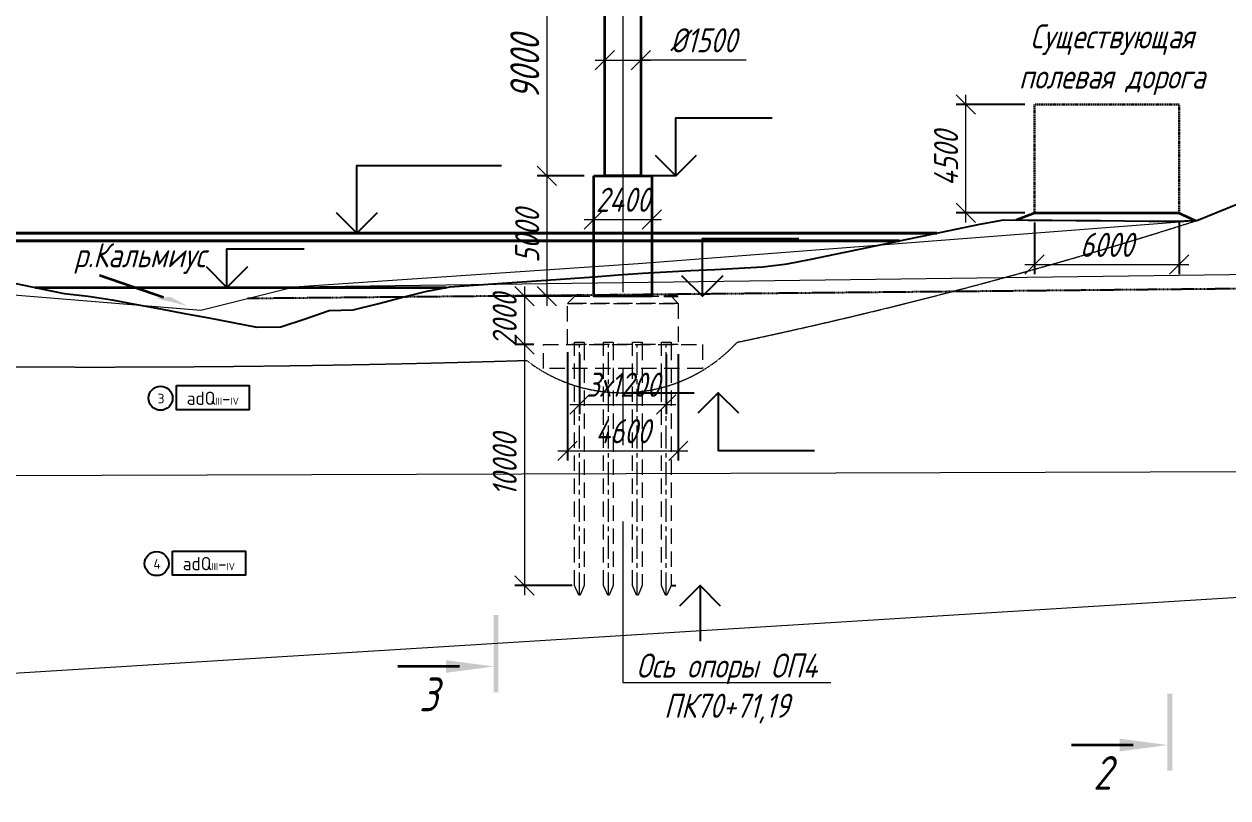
# Model space of a CAD drawing. Header units: millimetres. Extents: x 6546658 to 12951752, y -1354198 to 1102852.
# Drawn here: x 6844749 to 6894701, y -17890 to 14213 of the extents above; entities that cross this region are included whole.
import ezdxf
from ezdxf import colors
from ezdxf.entities.mleader import LeaderData, LeaderLine
from ezdxf.enums import TextEntityAlignment as Align
from ezdxf.math import Vec2, Vec3

# ---------------------------------------------------------------- set-up
doc = ezdxf.new("R2018")
doc.units = ezdxf.units.MM
for name, pattern in [('ACAD_ISO10W100', [18.5, 12, -3, 0.5, -3]), ('CENTER', [50.8, 31.75, -6.35, 6.35, -6.35]), ('DASHED', [0.75, 0.5, -0.25]), ('осевая', [50.8, 31.75, -6.35, 6.35, -6.35]), ('штриховая', [19.05, 12.7, -6.35])]:
    doc.linetypes.add(name, pattern=pattern)
doc.layers.get('Defpoints').update_dxf_attribs({"color": 254, "lineweight": 0})
for name, color, linetype, lineweight in [('01_Основные', 7, 'Continuous', 40), ('1-Бетон', 114, 'Continuous', 35), ('1-Оси', 1, 'CENTER', 20), ('1-Примечания', 4, 'Continuous', 25), ('1-Размеры', 1, 'Continuous', 25), ('1-Текст_3', 250, 'Continuous', 25), ('1-Штриховка', 8, 'Continuous', 9), ('ИС_TXT_ЗГЛ', 1, 'Continuous', 35), ('ИС_Выноска', 3, 'Continuous', 18), ('ИС_Невидимая', 4, 'штриховая', 18), ('ИС_Основная', 7, 'Continuous', 35), ('ИС_Ось', 1, 'осевая', 18), ('ИС_Разм', 3, 'Continuous', 18), ('ИС_Размер', 3, 'Continuous', 18), ('Тонкая', 3, 'Continuous', 15)]:
    doc.layers.add(name, color=color, linetype=linetype, lineweight=lineweight)
for name, color, linetype in [('Возрастные индексы', 1, 'Continuous'), ('Геология', 250, 'Continuous'), ('Номера ИГЭ', 22, 'Continuous'), ('Черный профиль', 3, 'Continuous')]:
    doc.layers.add(name, color=color, linetype=linetype)
doc.styles.add('0', font='isocpeur.ttf', dxfattribs={"width": 0.8, "oblique": 15})
doc.styles.add('ISOCPEUR', font='isocpeur.ttf', dxfattribs={"width": 0.8, "oblique": 15})
doc.styles.get("Standard").update_dxf_attribs({"font": 'arial.ttf'})
doc.styles.add('Стандарт-геология', font='romant.shx', dxfattribs={"width": 0.9, "height": 2.5})
doc.dimstyles.new('М400нов', dxfattribs={"dimscale": 400, "dimtxt": 2.5, "dimasz": 2, "dimexe": 1, "dimexo": 1, "dimgap": 0.8, "dimtad": 1, "dimdec": 0, "dimzin": 0, "dimdsep": 46, "dimtxsty": '0', "dimblk": 'OBLIQUE', "dimcen": 0.09, "dimdle": 1, "dimclrd": 256, "dimclre": 256, "dimclrt": 256, "dimadec": 4, "dimazin": 0, "dimtfac": 1, "dimtdec": 0, "dimtmove": 1, "dimatfit": 2, "dimfxl": 1, "dimtolj": 1, "dimtzin": 0, "dimlwd": -1, "dimarcsym": 0})

# ---------------------------------------------------------------- blocks, each defined once
blk = doc.blocks.new('*U245')
at = {"layer": '1-Примечания', "linetype": 'Continuous'}
blk.add_line((0, 0), (-2.5, 0), dxfattribs=at)
for points in [[(0, 0), (0, 4), (8, 4)], [(2.12, 2.12), (0, 0), (-2.12, 2.12)]]:
    blk.add_lwpolyline(points, dxfattribs=at)
at = {"layer": '1-Текст_3', "lineweight": 30, "oblique": 15, "width": 0.8, "flags": 104}
blk.add_attdef('ВЫСОТА', text='', height=3, dxfattribs=at).set_placement((-12.76, 9.17), align=Align.MIDDLE_CENTER)
at = {"layer": '1-Текст_3', "lineweight": 30, "width": 0.8, "flags": 104}
blk.add_attdef('ПРИМЕЧАНИЕ', text='', height=3, dxfattribs=at).set_placement((4, 3.25), align=Align.TOP_CENTER)
blk = doc.blocks.new('*U244')
at = {"layer": '1-Примечания', "linetype": 'Continuous'}
blk.add_line((0, 0), (-2.5, 0), dxfattribs=at)
for points in [[(0, 0), (0, 7), (15, 7)], [(2.12, 2.12), (0, 0), (-2.12, 2.12)]]:
    blk.add_lwpolyline(points, dxfattribs=at)
at = {"layer": '1-Текст_3', "lineweight": 30, "oblique": 15, "width": 0.8, "flags": 104}
blk.add_attdef('ВЫСОТА', text='', height=3, dxfattribs=at).set_placement((-9.26, 12.17), align=Align.MIDDLE_CENTER)
at = {"layer": '1-Текст_3', "lineweight": 30, "width": 0.8, "flags": 104}
blk.add_attdef('ПРИМЕЧАНИЕ', text='', height=3, dxfattribs=at).set_placement((7.5, 6.25), align=Align.TOP_CENTER)
blk = doc.blocks.new('_Oblique')
at = {"color": 0, "linetype": 'ByBlock', "lineweight": -2}
blk.add_line((-0.5, -0.5), (0.5, 0.5), dxfattribs=at)
blk = doc.blocks.new('*D351')
at = {"layer": 'Defpoints', "color": 0, "linetype": 'Continuous', "transparency": 16777216}
for p in [(6868595, 16920), (6866445, 7920), (6868395, 7920)]:
    blk.add_point(p, dxfattribs=at)
at = {"layer": 'ИС_Размер', "transparency": 16777216}
blk.add_line((6866445, 17320), (6866445, 7520), dxfattribs=at)
at = {"layer": 'ИС_Размер', "lineweight": -2, "transparency": 16777216}
for p, q in [((6868195, 16920), (6866045, 16920)), ((6867995, 7920), (6866045, 7920))]:
    blk.add_line(p, q, dxfattribs=at)
at = {"layer": 'ИС_Размер', "linetype": 'Continuous', "transparency": 16777216, "xscale": 800, "yscale": 800, "zscale": 800}
for p, rotation in [((6866445, 16920), 90), ((6866445, 7920), 270)]:
    blk.add_blockref('_Oblique', p, dxfattribs=dict(at, rotation=rotation))
at = {"layer": 'ИС_Размер', "linetype": 'Continuous', "transparency": 16777216, "insert": (6865525, 12420), "char_height": 1000, "attachment_point": 5, "rotation": 90, "style": '0'}
blk.add_mtext('\\A1;{\\H1.2x;9000}', dxfattribs=at)
blk = doc.blocks.new('*D317')
at = {"layer": 'Defpoints', "color": 0, "linetype": 'Continuous', "transparency": 16777216}
for p in [(6868395, 7920), (6866445, 2920), (6867896, 2920)]:
    blk.add_point(p, dxfattribs=at)
at = {"layer": 'ИС_Размер', "transparency": 16777216}
blk.add_line((6866445, 8320), (6866445, 2520), dxfattribs=at)
at = {"layer": 'ИС_Размер', "lineweight": -2, "transparency": 16777216}
for p, q in [((6867995, 7920), (6866045, 7920)), ((6867496, 2920), (6866045, 2920))]:
    blk.add_line(p, q, dxfattribs=at)
at = {"layer": 'ИС_Размер', "linetype": 'Continuous', "transparency": 16777216, "xscale": 800, "yscale": 800, "zscale": 800}
for p, rotation in [((6866445, 7920), 90), ((6866445, 2920), 270)]:
    blk.add_blockref('_Oblique', p, dxfattribs=dict(at, rotation=rotation))
at = {"layer": 'ИС_Размер', "linetype": 'Continuous', "transparency": 16777216, "insert": (6865625, 5420), "char_height": 1000, "attachment_point": 5, "rotation": 90, "style": '0'}
blk.add_mtext('\\A1;5000', dxfattribs=at)
blk = doc.blocks.new('*U225')
at = {"layer": '1-Примечания', "linetype": 'Continuous'}
blk.add_line((0, 0), (1.5, 0), dxfattribs=at)
for points in [[(4, 0), (4, 6), (14, 6)], [(6.12, 2.12), (4, 0), (1.88, 2.12)]]:
    blk.add_lwpolyline(points, dxfattribs=at)
at = {"layer": '1-Текст_3', "lineweight": 30, "oblique": 15, "width": 0.8, "flags": 104}
blk.add_attdef('ВЫСОТА', text='', height=3, dxfattribs=at).set_placement((-7.76, 11.17), align=Align.MIDDLE_CENTER)
at = {"layer": '1-Текст_3', "lineweight": 30, "width": 0.8, "flags": 104}
blk.add_attdef('ПРИМЕЧАНИЕ', text='', height=3, dxfattribs=at).set_placement((9, 5.25), align=Align.TOP_CENTER)
blk = doc.blocks.new('*U226')
at = {"layer": '1-Примечания', "linetype": 'Continuous'}
blk.add_line((0, 0), (-2.5, 0), dxfattribs=at)
for points in [[(0, 0), (0, 6), (10, 6)], [(2.12, 2.12), (0, 0), (-2.12, 2.12)]]:
    blk.add_lwpolyline(points, dxfattribs=at)
at = {"layer": '1-Текст_3', "lineweight": 30, "oblique": 15, "width": 0.8, "flags": 104}
blk.add_attdef('ВЫСОТА', text='', height=3, dxfattribs=at).set_placement((-11.76, 11.17), align=Align.MIDDLE_CENTER)
at = {"layer": '1-Текст_3', "lineweight": 30, "width": 0.8, "flags": 104}
blk.add_attdef('ПРИМЕЧАНИЕ', text='', height=3, dxfattribs=at).set_placement((5, 5.25), align=Align.TOP_CENTER)
blk = doc.blocks.new('*D324')
at = {"layer": 'Defpoints', "color": 0, "linetype": 'Continuous', "transparency": 16777216}
for p in [(6870345, 12720), (6868845, 10976, 5778), (6870345, 10919, 5778)]:
    blk.add_point(p, dxfattribs=at)
at = {"layer": 'ИС_Размер', "lineweight": -2, "transparency": 16777216}
for p, q in [((6868845, 11376), (6868845, 13120)), ((6870345, 11319), (6870345, 13120))]:
    blk.add_line(p, q, dxfattribs=at)
at = {"layer": 'ИС_Размер', "transparency": 16777216}
for p, q in [((6868445, 12720), (6870745, 12720)), ((6874709, 12720), (6870345, 12720))]:
    blk.add_line(p, q, dxfattribs=at)
at = {"layer": 'ИС_Размер', "linetype": 'Continuous', "transparency": 16777216, "xscale": 800, "yscale": 800, "zscale": 800, "rotation": 180}
blk.add_blockref('_Oblique', (6868845, 12720), dxfattribs=at)
at = {"layer": 'ИС_Размер', "linetype": 'Continuous', "transparency": 16777216, "xscale": 800, "yscale": 800, "zscale": 800}
blk.add_blockref('_Oblique', (6870345, 12720), dxfattribs=at)
at = {"layer": 'ИС_Размер', "linetype": 'Continuous', "transparency": 16777216, "insert": (6872935, 13540), "char_height": 1000, "attachment_point": 5, "style": '0'}
blk.add_mtext('\\A1;%%C1500', dxfattribs=at)
blk = doc.blocks.new('*D325')
at = {"layer": 'Defpoints', "color": 0, "linetype": 'Continuous', "transparency": 16777216}
for p in [(6868395, 6504), (6870795, 6573), (6870795, 6104)]:
    blk.add_point(p, dxfattribs=at)
at = {"layer": 'ИС_Размер', "transparency": 16777216}
blk.add_line((6867995, 6104), (6871195, 6104), dxfattribs=at)
at = {"layer": 'ИС_Размер', "lineweight": -2, "transparency": 16777216}
for p, q in [((6868395, 6104), (6868395, 5704)), ((6870795, 6173), (6870795, 5704))]:
    blk.add_line(p, q, dxfattribs=at)
at = {"layer": 'ИС_Размер', "linetype": 'Continuous', "transparency": 16777216, "xscale": 800, "yscale": 800, "zscale": 800, "rotation": 180}
blk.add_blockref('_Oblique', (6868395, 6104), dxfattribs=at)
at = {"layer": 'ИС_Размер', "linetype": 'Continuous', "transparency": 16777216, "xscale": 800, "yscale": 800, "zscale": 800}
blk.add_blockref('_Oblique', (6870795, 6104), dxfattribs=at)
at = {"layer": 'ИС_Размер', "linetype": 'Continuous', "transparency": 16777216, "insert": (6869596, 6924), "char_height": 1000, "attachment_point": 5, "style": '0'}
blk.add_mtext('\\A1;2400', dxfattribs=at)
blk = doc.blocks.new('*U243')
for p, q in [((-3.8, 74.63), (-10.2, 74.63)), ((-3.8, -44.57), (-10.2, -44.57))]:
    blk.add_line(p, q)
for points in [[(0.25, 77.29), (-0.25, 77.29), (0.25, 69.29), (-0.25, 69.29)], [(-5.2, 75.29), (-0.2, 74.63), (-5.2, 74.63), (-5.2, 73.97)], [(0.25, -39.23), (-0.25, -39.23), (0.25, -47.23), (-0.25, -47.23)], [(-5.2, -43.91), (-0.2, -44.57), (-5.2, -44.57), (-5.2, -45.23)]]:
    blk.add_solid(points)
at = {"style": '0', "oblique": 15, "width": 0.8}
for tag, p in [('ВЕРХ', (-7.06, 77.41)), ('НИЗ', (-7, -47.46))]:
    blk.add_attdef(tag, text='', height=3.5, dxfattribs=at).set_placement(p, align=Align.MIDDLE_CENTER)
blk = doc.blocks.new('*U242')
for p, q in [((-3.8, 74.63), (-10.2, 74.63)), ((-3.8, -34.86), (-10.2, -34.86))]:
    blk.add_line(p, q)
for points in [[(0.25, 77.29), (-0.25, 77.29), (0.25, 69.29), (-0.25, 69.29)], [(-5.2, 75.29), (-0.2, 74.63), (-5.2, 74.63), (-5.2, 73.97)], [(0.25, -29.53), (-0.25, -29.53), (0.25, -37.53), (-0.25, -37.53)], [(-5.2, -34.21), (-0.2, -34.86), (-5.2, -34.86), (-5.2, -35.52)]]:
    blk.add_solid(points)
at = {"style": '0', "oblique": 15, "width": 0.8}
for tag, p in [('ВЕРХ', (-7.06, 77.41)), ('НИЗ', (-7, -37.76))]:
    blk.add_attdef(tag, text='', height=3.5, dxfattribs=at).set_placement(p, align=Align.MIDDLE_CENTER)
blk = doc.blocks.new('*D335')
at = {"layer": 'Defpoints', "color": 0, "linetype": 'Continuous', "transparency": 16777216}
for p in [(6867296, 1003), (6871896, 920), (6871896, -3496)]:
    blk.add_point(p, dxfattribs=at)
at = {"layer": 'ИС_Размер', "lineweight": -2, "transparency": 16777216}
for p, q in [((6867296, 603), (6867296, -3896)), ((6871896, 520), (6871896, -3896))]:
    blk.add_line(p, q, dxfattribs=at)
at = {"layer": 'ИС_Размер', "transparency": 16777216}
blk.add_line((6866896, -3496), (6872296, -3496), dxfattribs=at)
at = {"layer": 'ИС_Размер', "linetype": 'Continuous', "transparency": 16777216, "xscale": 800, "yscale": 800, "zscale": 800, "rotation": 180}
blk.add_blockref('_Oblique', (6867296, -3496), dxfattribs=at)
at = {"layer": 'ИС_Размер', "linetype": 'Continuous', "transparency": 16777216, "xscale": 800, "yscale": 800, "zscale": 800}
blk.add_blockref('_Oblique', (6871896, -3496), dxfattribs=at)
at = {"layer": 'ИС_Размер', "linetype": 'Continuous', "transparency": 16777216, "insert": (6869596, -2676), "char_height": 1000, "attachment_point": 5, "style": '0'}
blk.add_mtext('\\A1;4600', dxfattribs=at)
blk = doc.blocks.new('*D336')
at = {"layer": 'Defpoints', "color": 0, "linetype": 'Continuous', "transparency": 16777216}
for p in [(6866295, 920), (6865513, -9080), (6867896, -9080)]:
    blk.add_point(p, dxfattribs=at)
at = {"layer": 'ИС_Размер', "transparency": 16777216}
blk.add_line((6865513, 1320), (6865513, -9480), dxfattribs=at)
at = {"layer": 'ИС_Размер', "lineweight": -2, "transparency": 16777216}
for p, q in [((6865895, 920), (6865113, 920)), ((6867496, -9080), (6865113, -9080))]:
    blk.add_line(p, q, dxfattribs=at)
at = {"layer": 'ИС_Размер', "linetype": 'Continuous', "transparency": 16777216, "xscale": 800, "yscale": 800, "zscale": 800}
for p, rotation in [((6865513, 920), 90), ((6865513, -9080), 270)]:
    blk.add_blockref('_Oblique', p, dxfattribs=dict(at, rotation=rotation))
at = {"layer": 'ИС_Размер', "linetype": 'Continuous', "transparency": 16777216, "insert": (6864693, -4080), "char_height": 1000, "attachment_point": 5, "rotation": 90, "style": '0'}
blk.add_mtext('\\A1;10000', dxfattribs=at)
blk = doc.blocks.new('*D337')
at = {"layer": 'Defpoints', "color": 0, "linetype": 'Continuous', "transparency": 16777216}
for p in [(6867796, 920), (6871396, 920), (6871396, -1569)]:
    blk.add_point(p, dxfattribs=at)
at = {"layer": 'ИС_Размер', "lineweight": -2, "transparency": 16777216}
for p, q in [((6867796, 520), (6867796, -1969)), ((6871396, 520), (6871396, -1969))]:
    blk.add_line(p, q, dxfattribs=at)
at = {"layer": 'ИС_Размер', "transparency": 16777216}
blk.add_line((6867396, -1569), (6871796, -1569), dxfattribs=at)
at = {"layer": 'ИС_Размер', "linetype": 'Continuous', "transparency": 16777216, "xscale": 800, "yscale": 800, "zscale": 800, "rotation": 180}
blk.add_blockref('_Oblique', (6867796, -1569), dxfattribs=at)
at = {"layer": 'ИС_Размер', "linetype": 'Continuous', "transparency": 16777216, "xscale": 800, "yscale": 800, "zscale": 800}
blk.add_blockref('_Oblique', (6871396, -1569), dxfattribs=at)
at = {"layer": 'ИС_Размер', "linetype": 'Continuous', "transparency": 16777216, "insert": (6869596, -749), "char_height": 1000, "attachment_point": 5, "style": '0'}
blk.add_mtext('\\A1;3х1200', dxfattribs=at)
blk = doc.blocks.new('*U237')
at = {"layer": '1-Примечания', "linetype": 'Continuous'}
blk.add_line((0, 0), (7.5, 0), dxfattribs=at)
for points in [[(12.12, -2.12), (10, 0), (7.88, -2.12)], [(10, 0), (10, -6), (20, -6)]]:
    blk.add_lwpolyline(points, dxfattribs=at)
at = {"layer": '1-Текст_3', "lineweight": 30, "oblique": 15, "width": 0.8, "flags": 104}
blk.add_attdef('ВЫСОТА', text='', height=3, dxfattribs=at).set_placement((-1.76, -0.83), align=Align.MIDDLE_CENTER)
at = {"layer": '1-Текст_3', "lineweight": 30, "width": 0.8, "flags": 104}
blk.add_attdef('ПРИМЕЧАНИЕ', text='', height=3, dxfattribs=at).set_placement((15, -6.75), align=Align.TOP_CENTER)
blk = doc.blocks.new('*U236')
at = {"layer": '1-Примечания', "linetype": 'Continuous'}
blk.add_line((0, 0), (0.5, 0), dxfattribs=at)
for points in [[(5.12, -2.12), (3, 0), (0.88, -2.12)], [(3, 0), (3, -6), (13, -6)]]:
    blk.add_lwpolyline(points, dxfattribs=at)
at = {"layer": '1-Текст_3', "lineweight": 30, "oblique": 15, "width": 0.8, "flags": 104}
blk.add_attdef('ВЫСОТА', text='', height=3, dxfattribs=at).set_placement((-8.76, -0.83), align=Align.MIDDLE_CENTER)
at = {"layer": '1-Текст_3', "lineweight": 30, "width": 0.8, "flags": 104}
blk.add_attdef('ПРИМЕЧАНИЕ', text='', height=3, dxfattribs=at).set_placement((8, -6.75), align=Align.TOP_CENTER)
blk = doc.blocks.new('*U249')
at = {"layer": '1-Оси', "ltscale": 30, "transparency": 33554687}
blk.add_lwpolyline([(0, -5200), (0, 5208)], dxfattribs=at)
at = {"layer": 'ИС_Невидимая', "ltscale": 50}
for points in [[(-200, 5200), (-200, 5308), (200, 5309), (200, 5200)], [(200, 5200), (200, -4792), (30, -5192), (-30, -5192), (-200, -4792), (-200, 5200)]]:
    blk.add_lwpolyline(points, dxfattribs=at)
blk = doc.blocks.new('*U250')
at = {"layer": '1-Бетон', "color": 0, "linetype": 'ByBlock', "lineweight": -2, "transparency": 16777216}
for p in [(0, 0), (1200, 0), (2400, 0), (3600, 0)]:
    blk.add_blockref('*U249', p, dxfattribs=at)
blk = doc.blocks.new('_None')
blk = doc.blocks.new('*D340')
at = {"layer": 'Defpoints', "color": 0, "linetype": 'Continuous', "transparency": 16777216}
for p in [(6886674, 6381), (6892674, 6381), (6892674, 4235)]:
    blk.add_point(p, dxfattribs=at)
at = {"layer": 'ИС_Размер', "lineweight": -2, "transparency": 16777216}
for p, q in [((6886674, 5981), (6886674, 3835)), ((6892674, 5981), (6892674, 3835))]:
    blk.add_line(p, q, dxfattribs=at)
at = {"layer": 'ИС_Размер', "transparency": 16777216}
blk.add_line((6886274, 4235), (6893074, 4235), dxfattribs=at)
at = {"layer": 'ИС_Размер', "linetype": 'Continuous', "transparency": 16777216, "xscale": 800, "yscale": 800, "zscale": 800, "rotation": 180}
blk.add_blockref('_Oblique', (6886674, 4235), dxfattribs=at)
at = {"layer": 'ИС_Размер', "linetype": 'Continuous', "transparency": 16777216, "xscale": 800, "yscale": 800, "zscale": 800}
blk.add_blockref('_Oblique', (6892674, 4235), dxfattribs=at)
at = {"layer": 'ИС_Размер', "linetype": 'Continuous', "transparency": 16777216, "insert": (6889674, 5055), "char_height": 1000, "attachment_point": 5, "style": '0'}
blk.add_mtext('\\A1;6000', dxfattribs=at)
blk = doc.blocks.new('*D342')
at = {"layer": 'Defpoints', "color": 0, "linetype": 'Continuous', "transparency": 16777216}
for p in [(6883828, 10881), (6886674, 10881), (6886674, 6381)]:
    blk.add_point(p, dxfattribs=at)
at = {"layer": 'ИС_Размер', "transparency": 16777216}
blk.add_line((6883828, 5981), (6883828, 11281), dxfattribs=at)
at = {"layer": 'ИС_Размер', "lineweight": -2, "transparency": 16777216}
for p, q in [((6886274, 10881), (6883428, 10881)), ((6886274, 6381), (6883428, 6381))]:
    blk.add_line(p, q, dxfattribs=at)
at = {"layer": 'ИС_Размер', "linetype": 'Continuous', "transparency": 16777216, "xscale": 800, "yscale": 800, "zscale": 800}
for p, rotation in [((6883828, 10881), 90), ((6883828, 6381), 270)]:
    blk.add_blockref('_Oblique', p, dxfattribs=dict(at, rotation=rotation))
at = {"layer": 'ИС_Размер', "linetype": 'Continuous', "transparency": 16777216, "insert": (6883008, 8631), "char_height": 1000, "attachment_point": 5, "rotation": 90, "style": '0'}
blk.add_mtext('\\A1;4500', dxfattribs=at)
blk = doc.blocks.new('уцке')
at = {"color": 5, "linetype": 'ByBlock', "lineweight": -2}
blk.add_line((-1996, 347), (-7294, 1267), dxfattribs=at)
at = {"color": 5, "linetype": 'Continuous'}
blk.add_solid([(-1418, 380), (0, 0), (-2574, 313)], dxfattribs=at)
blk = doc.blocks.new('A$C7669062A')
at = {"layer": 'Возрастные индексы', "color": 250}
blk.add_lwpolyline([(11.62, 10.2), (41.78, 10.2), (41.78, 0.2), (11.62, 0.2)], close=True, dxfattribs=at)
at = {"layer": 'Номера ИГЭ', "color": 250, "style": 'Стандарт-геология'}
blk.add_text('3', height=4, dxfattribs=at).set_placement((5.17, 4.84), align=Align.MIDDLE)
at = {"layer": 'Возрастные индексы', "color": 250, "insert": (26.64, 4.99), "char_height": 3, "width": 29.5251, "attachment_point": 5, "style": 'Стандарт-геология', "bg_fill": 3, "box_fill_scale": 1, "bg_fill_color": 256, "bg_fill_transparency": 0}
blk.add_mtext('{\\H1.833x;аdQ}III{\\H1.833x;-}IV', dxfattribs=at)
at = {"color": 18, "true_color": 0x000000}
blk.add_circle((4.99, 4.99), 4.99, dxfattribs=at)
blk = doc.blocks.new('A$C79B84F9B')
at = {"layer": 'Возрастные индексы', "color": 250}
blk.add_lwpolyline([(11.62, 10.2), (41.78, 10.2), (41.78, 0.2), (11.62, 0.2)], close=True, dxfattribs=at)
at = {"layer": 'Номера ИГЭ', "color": 250, "style": 'Стандарт-геология'}
blk.add_text('4', height=4, dxfattribs=at).set_placement((5.17, 4.84), align=Align.MIDDLE)
at = {"layer": 'Возрастные индексы', "color": 250, "insert": (26.64, 4.99), "char_height": 3, "width": 29.5251, "attachment_point": 5, "style": 'Стандарт-геология', "bg_fill": 3, "box_fill_scale": 1, "bg_fill_color": 256, "bg_fill_transparency": 0}
blk.add_mtext('{\\H1.833x;аdQ}III{\\H1.833x;-}IV', dxfattribs=at)
at = {"color": 18, "true_color": 0x000000}
blk.add_circle((4.99, 4.99), 4.99, dxfattribs=at)
blk = doc.blocks.new('кун')
at = {"linetype": 'Continuous'}
for p, q in [((-5000, -2486), (-1500, -1100)), ((-28184, -4265), (-5000, -2486)), ((-42449, -5240), (-28184, -4265)), ((-42449, -5240), (-1500, -4700)), ((-60704, -5014), (-46332, -6209)), ((-46332, -6209), (-42449, -5240)), ((-81129, -13142), (-1500, -12900))]:
    blk.add_line(p, q, dxfattribs=at)
at = {"layer": 'Defpoints', "color": 1, "linetype": 'Continuous'}
blk.add_line((-81129, -22942), (-1500, -18000), dxfattribs=at)
at = {"layer": 'Геология', "color": 5, "linetype": 'ACAD_ISO10W100', "lineweight": 25}
blk.add_line((-1500, -5300), (-44391, -5725), dxfattribs=at)
at = {"layer": '1-Бетон', "xscale": 0.5}
blk.add_blockref('уцке', (-46882, -6029), dxfattribs=at)
at = {"layer": 'Геология', "color": 18, "true_color": 0x000000, "xscale": 100, "yscale": 100, "zscale": 100}
for name, p in [('A$C7669062A', (-48495, -10357)), ('A$C79B84F9B', (-48657, -17218))]:
    blk.add_blockref(name, p, dxfattribs=at)
at = {"color": 5, "style": 'ISOCPEUR', "oblique": 15, "width": 0.8}
blk.add_text('р.Кальмиус', height=1000, dxfattribs=at).set_placement((-51585, -4426))
blk = doc.blocks.new('*D343')
at = {"layer": 'Defpoints', "color": 0, "linetype": 'Continuous', "transparency": 16777216}
for p in [(6867896, 2920), (6865513, 920), (6866295, 920)]:
    blk.add_point(p, dxfattribs=at)
at = {"layer": 'ИС_Размер', "transparency": 16777216}
blk.add_line((6865513, 3320), (6865513, 520), dxfattribs=at)
at = {"layer": 'ИС_Размер', "lineweight": -2, "transparency": 16777216}
for p, q in [((6867496, 2920), (6865113, 2920)), ((6865895, 920), (6865113, 920))]:
    blk.add_line(p, q, dxfattribs=at)
at = {"layer": 'ИС_Размер', "linetype": 'Continuous', "transparency": 16777216, "xscale": 800, "yscale": 800, "zscale": 800}
for p, rotation in [((6865513, 2920), 90), ((6865513, 920), 270)]:
    blk.add_blockref('_Oblique', p, dxfattribs=dict(at, rotation=rotation))
at = {"layer": 'ИС_Размер', "linetype": 'Continuous', "transparency": 16777216, "insert": (6864693, 1920), "char_height": 1000, "attachment_point": 5, "rotation": 90, "style": '0'}
blk.add_mtext('\\A1;2000', dxfattribs=at)

msp = doc.modelspace()

# ---------------------------------------------------------------- linework, layer by layer
at = {"layer": '01_Основные', "color": 146, "linetype": 'Continuous', "true_color": 0x105689}
for p, q in [((6882619.4, 5540), (6797913.2, 5540)), ((6881077.4, 5220), (6798473.2, 5220))]:
    msp.add_line(p, q, dxfattribs=at)
at = {"layer": '1-Бетон'}
for points in [[(6870344.9, 16919.8), (6870345.1, 7919.8), (6868845.1, 7919.8), (6868844.9, 16919.8)], [(6885918.9, 6090.6), (6886673.6, 6380.6), (6892657.4, 6380.6), (6893348.9, 6062.6)]]:
    msp.add_lwpolyline(points, dxfattribs=at)
msp.add_lwpolyline([(6868395.1, 7919.8), (6870795.1, 7919.8), (6870794.6, 2919.8), (6868394.6, 2919.8)], close=True, dxfattribs=at)
at = {"layer": 'ИС_Невидимая', "color": 146, "ltscale": 0.3, "true_color": 0x105689}
msp.add_lwpolyline([(6800023.3, 4296.5, 0.0997273), (6824030.3, 22), (6831714.6, 22, 0.4378517), (6841278.5, 22, 0.0104574), (6865595.8, 261.7, 0.3876281), (6874335.6, 1013.6, 0.0253564), (6893408.6, 6064.4)], format="xyb", dxfattribs=at)
at = {"layer": 'ИС_Невидимая', "ltscale": 50}
for points in [[(6871895.7, 2619.8), (6867295.7, 2619.8), (6867595.7, 2919.8), (6871596.2, 2919.8)], [(6871895.8, 919.8), (6867295.8, 919.8), (6867295.7, 2619.8), (6871895.7, 2619.8)], [(6866295, 919.8), (6872895.1, 919.8), (6872895.1, -80.2), (6866295, -80.2)]]:
    msp.add_lwpolyline(points, close=True, dxfattribs=at)
at = {"layer": 'ИС_Основная', "color": 146, "linetype": 'Continuous', "true_color": 0x105689, "flags": 128}
msp.add_lwpolyline([(6845208.2, 3287.9), (6862256, 3287.9)], dxfattribs=at)
at = {"layer": 'Тонкая', "color": 7, "linetype": 'DASHED', "lineweight": 30, "ltscale": 100}
msp.add_lwpolyline([(6886673.6, 6380.6), (6892673.6, 6380.6), (6892673.6, 10880.6), (6886673.6, 10880.6), (6886673.6, 6380.6)], dxfattribs=at)
at = {"layer": 'Черный профиль', "linetype": 'Continuous', "flags": 128}
msp.add_lwpolyline([(6844408.6, 3451.9), (6845408.6, 3246.8), (6846408.6, 3034.6), (6847408.6, 2926.2), (6848408.6, 2769.1), (6849408.6, 2582.8), (6850408.6, 2396.1), (6851408.6, 2208.9), (6852408.6, 2021.2), (6853408.6, 1833), (6854408.6, 1644.3), (6855408.6, 1651.9), (6856408.6, 1988.3), (6857408.6, 2324.8), (6858408.6, 2355.5), (6859408.6, 2609.1), (6860408.6, 2864.9), (6861408.6, 3120.5), (6862408.6, 3318.1), (6863408.6, 3385.7), (6864408.6, 3453.3), (6865408.6, 3520.9), (6866408.6, 3588.5), (6867408.6, 3656.2), (6868408.6, 3723.8), (6869408.6, 3811.3), (6870408.6, 3883.2), (6871408.6, 3934.4), (6872408.6, 3985.7), (6873408.6, 4036.9), (6874408.6, 4088.2), (6875408.6, 4142.8), (6876408.6, 4265.2), (6877408.6, 4458.6), (6878408.6, 4666.1), (6879408.6, 4873.7), (6880408.6, 5081.2), (6881408.6, 5288.7), (6882408.6, 5496.3), (6883408.6, 5703.8), (6884408.6, 5911.3), (6885408.6, 6090.6), (6886408.6, 6083.4), (6887408.6, 6075.9), (6888408.6, 6068), (6889408.6, 6059.8), (6890408.6, 6051.3), (6891408.6, 6042.4), (6892408.6, 6033.2), (6893408.6, 6064.4), (6903340.5, 10100)], dxfattribs=at)

# ---------------------------------------------------------------- block references
at = {"layer": '1-Бетон'}
msp.add_blockref('*U250', (6867794.9, -4288.7), dxfattribs=at)
at = {"layer": '1-Размеры', "transparency": 33554687}
ref = msp.add_blockref('*U226', (6871795.1, 7919.7), dxfattribs=dict(at, xscale=399.9999999999998, yscale=399.9999999999998, zscale=399.9999999999998, rotation=0.0002819284350356197))
lines = msp.add_mtext('\\W0.8000;7.92', dxfattribs={"layer": '1-Текст_3', "insert": (6867092.7, 12386.6), "char_height": 2.5, "attachment_point": 1, "rotation": 0.00028, "bg_fill": 3, "box_fill_scale": 1, "bg_fill_color": 256, "bg_fill_transparency": 0})
ref.add_attrib('ВЫСОТА', '', (6867092.7, 12386.6)).embed_mtext(lines)
lines = msp.add_mtext('\\W0.8000;', dxfattribs={"layer": '1-Текст_3', "insert": (6873795.1, 10019.7), "char_height": 2.5, "attachment_point": 1, "rotation": 0.00028, "bg_fill": 3, "box_fill_scale": 1, "bg_fill_color": 256, "bg_fill_transparency": 0})
ref.add_attrib('ПРИМЕЧАНИЕ', '', (6873795.1, 10019.7)).embed_mtext(lines)
ref = msp.add_blockref('*U244', (6858555.9, 5540), dxfattribs=dict(at, xscale=399.9999999999999, yscale=399.9999999999999, zscale=399.9999999999999, rotation=0.0002819284350356194))
lines = msp.add_mtext('\\W0.8000;5.54', dxfattribs={"layer": '1-Текст_3', "insert": (6854853.5, 10406.9), "char_height": 2.5, "attachment_point": 1, "rotation": 0.00028, "bg_fill": 3, "box_fill_scale": 1, "bg_fill_color": 256, "bg_fill_transparency": 0})
ref.add_attrib('ВЫСОТА', '', (6854853.5, 10406.9)).embed_mtext(lines)
lines = msp.add_mtext('\\W0.8000;РУВВ1%', dxfattribs={"layer": '1-Текст_3', "insert": (6861555.9, 8040), "char_height": 2.5, "attachment_point": 1, "rotation": 0.00028, "bg_fill": 3, "box_fill_scale": 1, "bg_fill_color": 256, "bg_fill_transparency": 0})
ref.add_attrib('ПРИМЕЧАНИЕ', '', (6861555.9, 8040)).embed_mtext(lines)
ref = msp.add_blockref('*U225', (6871296.2, 2919.8), dxfattribs=dict(at, xscale=399.9999999999998, yscale=399.9999999999998, zscale=399.9999999999998, rotation=0.0002819284350356197))
lines = msp.add_mtext('\\W0.8000;2.92', dxfattribs={"layer": '1-Текст_3', "insert": (6868193.8, 7386.7), "char_height": 2.5, "attachment_point": 1, "rotation": 0.00028, "bg_fill": 3, "box_fill_scale": 1, "bg_fill_color": 256, "bg_fill_transparency": 0})
ref.add_attrib('ВЫСОТА', '', (6868193.8, 7386.7)).embed_mtext(lines)
lines = msp.add_mtext('\\W0.8000;', dxfattribs={"layer": '1-Текст_3', "insert": (6874896.2, 5019.8), "char_height": 2.5, "attachment_point": 1, "rotation": 0.00028, "bg_fill": 3, "box_fill_scale": 1, "bg_fill_color": 256, "bg_fill_transparency": 0})
ref.add_attrib('ПРИМЕЧАНИЕ', '', (6874896.2, 5019.8)).embed_mtext(lines)
ref = msp.add_blockref('*U245', (6853166.4, 3287.9), dxfattribs=dict(at, xscale=399.9999999999999, yscale=399.9999999999999, zscale=399.9999999999999, rotation=0.0002819284350356194))
lines = msp.add_mtext('\\W0.8000;3.29', dxfattribs={"layer": '1-Текст_3', "insert": (6848064, 6954.8), "char_height": 2.5, "attachment_point": 1, "rotation": 0.00028, "bg_fill": 3, "box_fill_scale": 1, "bg_fill_color": 256, "bg_fill_transparency": 0})
ref.add_attrib('ВЫСОТА', '', (6848064, 6954.8)).embed_mtext(lines)
lines = msp.add_mtext('\\W0.8000;', dxfattribs={"layer": '1-Текст_3', "insert": (6854766.4, 4587.9), "char_height": 2.5, "attachment_point": 1, "rotation": 0.00028, "bg_fill": 3, "box_fill_scale": 1, "bg_fill_color": 256, "bg_fill_transparency": 0})
ref.add_attrib('ПРИМЕЧАНИЕ', '', (6854766.4, 4587.9)).embed_mtext(lines)
ref = msp.add_blockref('*U237', (6869553.6, -1080.2), dxfattribs=dict(at, xscale=399.9999999999998, yscale=399.9999999999998, zscale=399.9999999999998, rotation=0.0002819284350356197))
lines = msp.add_mtext('\\W0.8000;-1.08', dxfattribs={"layer": '1-Текст_3', "insert": (6868851.2, -1413.3), "char_height": 2.5, "attachment_point": 1, "rotation": 0.00028, "bg_fill": 3, "box_fill_scale": 1, "bg_fill_color": 256, "bg_fill_transparency": 0})
ref.add_attrib('ВЫСОТА', '', (6868851.2, -1413.3)).embed_mtext(lines)
lines = msp.add_mtext('\\W0.8000;ЛМР', dxfattribs={"layer": '1-Текст_3', "insert": (6875553.6, -3780.2), "char_height": 2.5, "attachment_point": 1, "rotation": 0.00028, "bg_fill": 3, "box_fill_scale": 1, "bg_fill_color": 256, "bg_fill_transparency": 0})
ref.add_attrib('ПРИМЕЧАНИЕ', '', (6875553.6, -3780.2)).embed_mtext(lines)
ref = msp.add_blockref('*U236', (6871595.8, -9080.2), dxfattribs=dict(at, xscale=399.9999999999998, yscale=399.9999999999998, zscale=399.9999999999998, rotation=0.0002819284350356197))
lines = msp.add_mtext('\\W0.8000;-9.08', dxfattribs={"layer": '1-Текст_3', "insert": (6868093.4, -9413.3), "char_height": 2.5, "attachment_point": 1, "rotation": 0.00028, "bg_fill": 3, "box_fill_scale": 1, "bg_fill_color": 256, "bg_fill_transparency": 0})
ref.add_attrib('ВЫСОТА', '', (6868093.4, -9413.3)).embed_mtext(lines)
lines = msp.add_mtext('\\W0.8000;', dxfattribs={"layer": '1-Текст_3', "insert": (6874795.8, -11780.2), "char_height": 2.5, "attachment_point": 1, "rotation": 0.00028, "bg_fill": 3, "box_fill_scale": 1, "bg_fill_color": 256, "bg_fill_transparency": 0})
ref.add_attrib('ПРИМЕЧАНИЕ', '', (6874795.8, -11780.2)).embed_mtext(lines)
at = {"layer": 'ИС_TXT_ЗГЛ', "ltscale": 0.5, "xscale": 400, "yscale": 400, "zscale": 400}
for name, p, values in [('*U243', (6892289.8, 2132.6), {'ВЕРХ': '2', 'НИЗ': '2'}), ('*U242', (6864330.8, 1508.2), {'ВЕРХ': '3', 'НИЗ': '3'})]:
    msp.add_blockref(name, p, dxfattribs=at).add_auto_attribs(values)

# ---------------------------------------------------------------- texts
at = {"layer": 'ИС_Разм', "insert": (6889894.7, 12733.6), "char_height": 2000, "width": 9944.973, "attachment_point": 5, "style": 'ISOCPEUR'}
msp.add_mtext('{\\H0.5x;Существующая полевая дорога}', dxfattribs=at)

# ---------------------------------------------------------------- dimensions: what is measured, and where the dimension line sits
at = {"layer": 'ИС_Размер', "linetype": 'Continuous'}
dim = msp.add_linear_dim(base=(6866444.7, 7919.7), p1=(6868594.8, 16919.8), p2=(6868395.1, 7919.7), angle=90, text='{\\H1.2x;<>}', dimstyle='М400нов', dxfattribs=at)
dim.commit()
dim.dimension.update_dxf_attribs({"geometry": '*D351', "text_midpoint": (6865524.7, 12419.7)})
for base, p1, p2, text, picture, middle in [((6870344.6, 12719.8, -5778.2), (6868844.6, 10976.1), (6870344.6, 10918.9), '%%C<>', '*D324', (6872935.3, 11758.4, -5778.2)), ((6871395.8, -1568.7), (6867795.8, 919.6), (6871395.8, 919.6), '3х1200', '*D337', (6869595.8, -1568.7))]:
    dim = msp.add_linear_dim(base=base, p1=p1, p2=p2, text=text, dimstyle='М400нов', dxfattribs=at)
    dim.commit()
    dim.dimension.update_dxf_attribs({"geometry": picture, "text_midpoint": middle, "dimtype": 160})
for base, p1, p2, picture, middle in [((6883827.7, 10880.6), (6886673.6, 6380.6), (6886673.6, 10880.6), '*D342', (6883007.7, 8630.6)), ((6866444.7, 2919.8), (6868395.1, 7919.7), (6867895.7, 2919.8), '*D317', (6865624.7, 5419.7)), ((6865512.6, -9080.2), (6866295, 919.8), (6867895.7, -9080.2), '*D336', (6864692.6, -4080.2))]:
    dim = msp.add_linear_dim(base=base, p1=p1, p2=p2, angle=90, dimstyle='М400нов', dxfattribs=at)
    dim.commit()
    dim.dimension.update_dxf_attribs({"geometry": picture, "text_midpoint": middle})
dim = msp.add_linear_dim(base=(6870794.6, 6104.3), p1=(6868394.6, 6504.3), p2=(6870794.6, 6573.1), dimstyle='М400нов', dxfattribs=at)
dim.commit()
dim.dimension.update_dxf_attribs({"geometry": '*D325', "text_midpoint": (6869595.7, 6104.3), "dimtype": 160})
for base, p1, p2, picture, middle in [((6892673.6, 4234.7), (6886673.6, 6380.6), (6892673.6, 6380.6), '*D340', (6889673.6, 5054.7)), ((6871895.8, -3496), (6867295.8, 1002.7), (6871895.8, 919.8), '*D335', (6869595.8, -2676))]:
    dim = msp.add_linear_dim(base=base, p1=p1, p2=p2, dimstyle='М400нов', dxfattribs=at)
    dim.commit()
    dim.dimension.update_dxf_attribs({"geometry": picture, "text_midpoint": middle})

# ---------------------------------------------------------------- next in the draw order: leaders
at = {"layer": 'ИС_Выноска'}
ml = msp.add_multileader_mtext('Standard', dxfattribs=at)
ml.set_content('Ось опоры ОП4\\PПК70+71,19', color=256, style='0')
ml.set_leader_properties(color=256, linetype='ByLayer', lineweight=-1)
ml.set_arrow_properties(name='NONE')
ml.build(insert=Vec2(0, 0))
ml.multileader.update_dxf_attribs({"text_left_attachment_type": 6, "text_right_attachment_type": 6, "dogleg_length": 2, "arrow_head_size": 1200, "scale": 200})
ctx = ml.context
ctx.base_point, ctx.scale, ctx.char_height, ctx.arrow_head_size, ctx.landing_gap_size, ctx.plane_origin = Vec3(6869796.6, -13100.4), 200, 1000, 1200, 200, Vec3(6820562.5, 8722.3)
ctx.left_attachment, ctx.right_attachment, ctx.text_align_type = 6, 6, 1
notes = []
notes.append((ctx, [(0, (1, 1, 0), (6869596.6, -13100.4), (1, 0), 200, [(0, [(6869596.6, -9080.2)], 0, [])])]))
ctx.mtext.insert, ctx.mtext.defined_height, ctx.mtext.alignment, ctx.mtext.flow_direction = Vec3(6873904.6, -11900.4), 1722, 2, 5
ctx.mtext.has_bg_fill, ctx.mtext.bg_color, ctx.mtext.bg_scale_factor, ctx.mtext.bg_transparency, ctx.mtext.use_window_bg_color = 1, -1027028792, 1.5, 0, 1
for ctx, leaders in notes:
    for number, flags, end, landing, length, lines in leaders:
        leader = LeaderData()
        leader.index, (leader.has_last_leader_line, leader.has_dogleg_vector, leader.attachment_direction) = number, flags
        leader.last_leader_point, leader.dogleg_vector, leader.dogleg_length = Vec3(end), Vec3(landing), length
        for number, points, colour, breaks in lines:
            line = LeaderLine()
            line.index, line.vertices, line.color, line.breaks = number, Vec3.list(points), colors.encode_raw_color(colour), breaks
            leader.lines.append(line)
        ctx.leaders.append(leader)

# ---------------------------------------------------------------- next in the draw order: linework, layer by layer
at = {"layer": 'ИС_Ось', "ltscale": 500}
msp.add_lwpolyline([(6869596.6, 18971.8), (6869596.6, -10100.1)], dxfattribs=at)

# ---------------------------------------------------------------- next in the draw order: block references
at = {"layer": '1-Штриховка'}
msp.add_blockref('кун', (6898408.6, 8550), dxfattribs=at)

# ---------------------------------------------------------------- next in the draw order: dimensions: what is measured, and where the dimension line sits
at = {"layer": 'ИС_Размер', "linetype": 'Continuous'}
dim = msp.add_linear_dim(base=(6865512.6, 919.8), p1=(6867896, 2919.8), p2=(6866295, 919.8), angle=90, dimstyle='М400нов', dxfattribs=at)
dim.commit()
dim.dimension.update_dxf_attribs({"geometry": '*D343', "text_midpoint": (6865512.6, 1919.8), "dimtype": 160})

doc.saveas('drawing.dxf')
